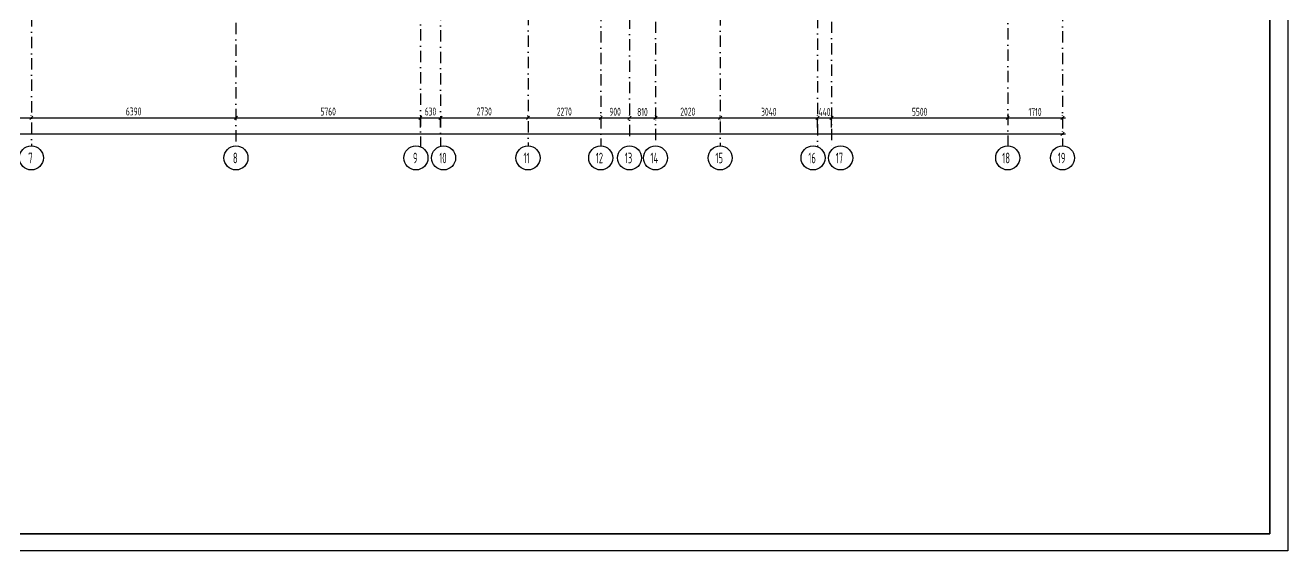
# Model space of a CAD drawing. Extents: x -1560602 to 321118, y -2308202 to -430103.
# Drawn here: x -1515866 to -1476440, y -2308202 to -2291777 of the extents above; entities that cross this region are included whole.
import ezdxf

# ---------------------------------------------------------------- set-up
doc = ezdxf.new("R2010")
doc.units = 0
doc.header["$MEASUREMENT"] = 0
doc.header["$PDSIZE"] = -5
doc.linetypes.add('Dot & Dashed', pattern=[670.277762, 352.777767, -176.388884, 0, -141.111112])
doc.linetypes.add('Штрихпунктирная', pattern=[0.670278, 0.352778, -0.176389, 0, -0.141111])
doc.layers.get('0').update_dxf_attribs({"color": 255, "linetype": 'CONTINUOUS'})
doc.layers.get('Defpoints').update_dxf_attribs({"linetype": 'CONTINUOUS'})
doc.layers.add('Оси', color=253, linetype='Dot & Dashed')
doc.layers.add('РАЗМЕРЫ', color=255, linetype='CONTINUOUS')
doc.styles.add('GOST 2.304', font='CS_Gost2304.shx', dxfattribs={"width": 0.7})
doc.styles.get("Standard").update_dxf_attribs({"font": 'spds.shx', "width": 0.7, "height": 250})
doc.styles.add('СГЕНЕРИР_СТИЛЬ_1', font='')
doc.styles.get('СГЕНЕРИР_СТИЛЬ_1').set_extended_font_data('GOST_type_A')
doc.dimstyles.new('SPDS', dxfattribs={"dimscale": 100, "dimtxt": 2.5, "dimasz": 1, "dimexe": 0.75, "dimexo": 0.625, "dimtad": 1, "dimdec": 0, "dimtxsty": 'GOST 2.304', "dimblk": 'OBLIQUE', "dimcen": 2.5, "dimdle": 1, "dimadec": 0, "dimazin": 2, "dimtfac": 0.75, "dimtdec": 0, "dimtmove": 0, "dimatfit": 0, "dimfxl": 1, "dimtolj": 1, "dimarcsym": 1})

# ---------------------------------------------------------------- blocks, each defined once
blk = doc.blocks.new('ARROWHEAD_6')
at = {"color": 0, "linetype": 'Continuous', "lineweight": 0}
for p, q in [((0, 0), (-1, 0)), ((-0.5, -0.5), (0.5, 0.5))]:
    blk.add_line(p, q, dxfattribs=at)
blk = doc.blocks.new('_Oblique')
at = {"color": 0, "linetype": 'ByBlock', "lineweight": -2}
blk.add_line((-0.5, -0.5), (0.5, 0.5), dxfattribs=at)
blk = doc.blocks.new('*D201')
at = {"layer": 'Defpoints', "color": 0, "transparency": 16777216}
for p in [(-1522066, -2294674), (-1515676, -2294674), (-1515676, -2294674)]:
    blk.add_point(p, dxfattribs=at)
at = {"layer": 'РАЗМЕРЫ', "color": 0, "lineweight": -2, "transparency": 16777216}
for p, q in [((-1522166, -2294674), (-1515576, -2294674)), ((-1522066, -2294737), (-1522066, -2294749)), ((-1515676, -2294612), (-1515676, -2294599))]:
    blk.add_line(p, q, dxfattribs=at)
at = {"layer": 'РАЗМЕРЫ', "color": 0, "lineweight": -2, "transparency": 16777216, "xscale": 100, "yscale": 100, "zscale": 100, "rotation": 180}
blk.add_blockref('_Oblique', (-1522066, -2294674), dxfattribs=at)
at = {"layer": 'РАЗМЕРЫ', "color": 0, "lineweight": -2, "transparency": 16777216, "xscale": 100, "yscale": 100, "zscale": 100}
blk.add_blockref('_Oblique', (-1515676, -2294674), dxfattribs=at)
at = {"layer": 'РАЗМЕРЫ', "color": 0, "transparency": 16777216, "insert": (-1518871, -2294472), "char_height": 250, "attachment_point": 5}
blk.add_mtext('\\A1;6390', dxfattribs=at)
blk = doc.blocks.new('*D202')
at = {"layer": 'Defpoints', "color": 0, "transparency": 16777216}
for p in [(-1515676, -2294674), (-1509286, -2294674), (-1509286, -2294674)]:
    blk.add_point(p, dxfattribs=at)
at = {"layer": 'РАЗМЕРЫ', "color": 0, "lineweight": -2, "transparency": 16777216}
for p, q in [((-1515776, -2294674), (-1509186, -2294674)), ((-1515676, -2294612), (-1515676, -2294599)), ((-1509286, -2294737), (-1509286, -2294749))]:
    blk.add_line(p, q, dxfattribs=at)
at = {"layer": 'РАЗМЕРЫ', "color": 0, "lineweight": -2, "transparency": 16777216, "xscale": 100, "yscale": 100, "zscale": 100, "rotation": 180}
blk.add_blockref('_Oblique', (-1515676, -2294674), dxfattribs=at)
at = {"layer": 'РАЗМЕРЫ', "color": 0, "lineweight": -2, "transparency": 16777216, "xscale": 100, "yscale": 100, "zscale": 100}
blk.add_blockref('_Oblique', (-1509286, -2294674), dxfattribs=at)
at = {"layer": 'РАЗМЕРЫ', "color": 0, "transparency": 16777216, "insert": (-1512481, -2294472), "char_height": 250, "attachment_point": 5}
blk.add_mtext('\\A1;6390', dxfattribs=at)
blk = doc.blocks.new('*D203')
at = {"layer": 'Defpoints', "color": 0, "transparency": 16777216}
for p in [(-1509286, -2294674), (-1503526, -2294674), (-1503526, -2294674)]:
    blk.add_point(p, dxfattribs=at)
at = {"layer": 'РАЗМЕРЫ', "color": 0, "lineweight": -2, "transparency": 16777216}
for p, q in [((-1509386, -2294674), (-1503426, -2294674)), ((-1509286, -2294737), (-1509286, -2294749)), ((-1503526, -2294737), (-1503526, -2294749))]:
    blk.add_line(p, q, dxfattribs=at)
at = {"layer": 'РАЗМЕРЫ', "color": 0, "lineweight": -2, "transparency": 16777216, "xscale": 100, "yscale": 100, "zscale": 100, "rotation": 180}
blk.add_blockref('_Oblique', (-1509286, -2294674), dxfattribs=at)
at = {"layer": 'РАЗМЕРЫ', "color": 0, "lineweight": -2, "transparency": 16777216, "xscale": 100, "yscale": 100, "zscale": 100}
blk.add_blockref('_Oblique', (-1503526, -2294674), dxfattribs=at)
at = {"layer": 'РАЗМЕРЫ', "color": 0, "transparency": 16777216, "insert": (-1506406, -2294474), "char_height": 250, "attachment_point": 5}
blk.add_mtext('\\A1;5760', dxfattribs=at)
blk = doc.blocks.new('*D204')
at = {"layer": 'Defpoints', "color": 0, "transparency": 16777216}
for p in [(-1503526, -2294674), (-1502896, -2294670), (-1502896, -2294674)]:
    blk.add_point(p, dxfattribs=at)
at = {"layer": 'РАЗМЕРЫ', "color": 0, "lineweight": -2, "transparency": 16777216}
for p, q in [((-1503626, -2294674), (-1502796, -2294674)), ((-1503526, -2294612), (-1503526, -2294599)), ((-1502896, -2294733), (-1502896, -2294749))]:
    blk.add_line(p, q, dxfattribs=at)
at = {"layer": 'РАЗМЕРЫ', "color": 0, "lineweight": -2, "transparency": 16777216, "xscale": 100, "yscale": 100, "zscale": 100, "rotation": 180}
blk.add_blockref('_Oblique', (-1503526, -2294674), dxfattribs=at)
at = {"layer": 'РАЗМЕРЫ', "color": 0, "lineweight": -2, "transparency": 16777216, "xscale": 100, "yscale": 100, "zscale": 100}
blk.add_blockref('_Oblique', (-1502896, -2294674), dxfattribs=at)
at = {"layer": 'РАЗМЕРЫ', "color": 0, "transparency": 16777216, "insert": (-1503211, -2294474), "char_height": 250, "attachment_point": 5}
blk.add_mtext('\\A1;630', dxfattribs=at)
blk = doc.blocks.new('*D205')
at = {"layer": 'Defpoints', "color": 0, "transparency": 16777216}
for p in [(-1502896, -2294670), (-1500166, -2294674), (-1500166, -2294674)]:
    blk.add_point(p, dxfattribs=at)
at = {"layer": 'РАЗМЕРЫ', "color": 0, "lineweight": -2, "transparency": 16777216}
for p, q in [((-1502996, -2294674), (-1500066, -2294674)), ((-1502896, -2294733), (-1502896, -2294749)), ((-1500166, -2294612), (-1500166, -2294599))]:
    blk.add_line(p, q, dxfattribs=at)
at = {"layer": 'РАЗМЕРЫ', "color": 0, "lineweight": -2, "transparency": 16777216, "xscale": 100, "yscale": 100, "zscale": 100, "rotation": 180}
blk.add_blockref('_Oblique', (-1502896, -2294674), dxfattribs=at)
at = {"layer": 'РАЗМЕРЫ', "color": 0, "lineweight": -2, "transparency": 16777216, "xscale": 100, "yscale": 100, "zscale": 100}
blk.add_blockref('_Oblique', (-1500166, -2294674), dxfattribs=at)
at = {"layer": 'РАЗМЕРЫ', "color": 0, "transparency": 16777216, "insert": (-1501531, -2294472), "char_height": 250, "attachment_point": 5}
blk.add_mtext('\\A1;2730', dxfattribs=at)
blk = doc.blocks.new('*D206')
at = {"layer": 'Defpoints', "color": 0, "transparency": 16777216}
for p in [(-1500166, -2294674), (-1497896, -2294674), (-1497896, -2294674)]:
    blk.add_point(p, dxfattribs=at)
at = {"layer": 'РАЗМЕРЫ', "color": 0, "lineweight": -2, "transparency": 16777216}
for p, q in [((-1500266, -2294674), (-1497796, -2294674)), ((-1500166, -2294612), (-1500166, -2294599)), ((-1497896, -2294612), (-1497896, -2294599))]:
    blk.add_line(p, q, dxfattribs=at)
at = {"layer": 'РАЗМЕРЫ', "color": 0, "lineweight": -2, "transparency": 16777216, "xscale": 100, "yscale": 100, "zscale": 100, "rotation": 180}
blk.add_blockref('_Oblique', (-1500166, -2294674), dxfattribs=at)
at = {"layer": 'РАЗМЕРЫ', "color": 0, "lineweight": -2, "transparency": 16777216, "xscale": 100, "yscale": 100, "zscale": 100}
blk.add_blockref('_Oblique', (-1497896, -2294674), dxfattribs=at)
at = {"layer": 'РАЗМЕРЫ', "color": 0, "transparency": 16777216, "insert": (-1499031, -2294477), "char_height": 250, "attachment_point": 5}
blk.add_mtext('\\A1;2270', dxfattribs=at)
blk = doc.blocks.new('*D207')
at = {"layer": 'Defpoints', "color": 0, "transparency": 16777216}
for p in [(-1497896, -2294674), (-1496996, -2294674), (-1496996, -2294674)]:
    blk.add_point(p, dxfattribs=at)
at = {"layer": 'РАЗМЕРЫ', "color": 0, "lineweight": -2, "transparency": 16777216}
for p, q in [((-1497996, -2294674), (-1496896, -2294674)), ((-1497896, -2294612), (-1497896, -2294599)), ((-1496996, -2294612), (-1496996, -2294599))]:
    blk.add_line(p, q, dxfattribs=at)
at = {"layer": 'РАЗМЕРЫ', "color": 0, "lineweight": -2, "transparency": 16777216, "xscale": 100, "yscale": 100, "zscale": 100, "rotation": 180}
blk.add_blockref('_Oblique', (-1497896, -2294674), dxfattribs=at)
at = {"layer": 'РАЗМЕРЫ', "color": 0, "lineweight": -2, "transparency": 16777216, "xscale": 100, "yscale": 100, "zscale": 100}
blk.add_blockref('_Oblique', (-1496996, -2294674), dxfattribs=at)
at = {"layer": 'РАЗМЕРЫ', "color": 0, "transparency": 16777216, "insert": (-1497446, -2294480), "char_height": 250, "attachment_point": 5}
blk.add_mtext('\\A1;900', dxfattribs=at)
blk = doc.blocks.new('*D208')
at = {"layer": 'Defpoints', "color": 0, "transparency": 16777216}
for p in [(-1496996, -2294674), (-1496186, -2294674), (-1496186, -2294674)]:
    blk.add_point(p, dxfattribs=at)
at = {"layer": 'РАЗМЕРЫ', "color": 0, "lineweight": -2, "transparency": 16777216}
for p, q in [((-1497096, -2294674), (-1496086, -2294674)), ((-1496996, -2294612), (-1496996, -2294599)), ((-1496186, -2294737), (-1496186, -2294749))]:
    blk.add_line(p, q, dxfattribs=at)
at = {"layer": 'РАЗМЕРЫ', "color": 0, "lineweight": -2, "transparency": 16777216, "xscale": 100, "yscale": 100, "zscale": 100, "rotation": 180}
blk.add_blockref('_Oblique', (-1496996, -2294674), dxfattribs=at)
at = {"layer": 'РАЗМЕРЫ', "color": 0, "lineweight": -2, "transparency": 16777216, "xscale": 100, "yscale": 100, "zscale": 100}
blk.add_blockref('_Oblique', (-1496186, -2294674), dxfattribs=at)
at = {"layer": 'РАЗМЕРЫ', "color": 0, "transparency": 16777216, "insert": (-1496591, -2294487), "char_height": 250, "attachment_point": 5}
blk.add_mtext('\\A1;810', dxfattribs=at)
blk = doc.blocks.new('*D209')
at = {"layer": 'Defpoints', "color": 0, "transparency": 16777216}
for p in [(-1496186, -2294674), (-1494166, -2294674), (-1494166, -2294674)]:
    blk.add_point(p, dxfattribs=at)
at = {"layer": 'РАЗМЕРЫ', "color": 0, "lineweight": -2, "transparency": 16777216}
for p, q in [((-1496286, -2294674), (-1494066, -2294674)), ((-1496186, -2294612), (-1496186, -2294599)), ((-1494166, -2294612), (-1494166, -2294599))]:
    blk.add_line(p, q, dxfattribs=at)
at = {"layer": 'РАЗМЕРЫ', "color": 0, "lineweight": -2, "transparency": 16777216, "xscale": 100, "yscale": 100, "zscale": 100, "rotation": 180}
blk.add_blockref('_Oblique', (-1496186, -2294674), dxfattribs=at)
at = {"layer": 'РАЗМЕРЫ', "color": 0, "lineweight": -2, "transparency": 16777216, "xscale": 100, "yscale": 100, "zscale": 100}
blk.add_blockref('_Oblique', (-1494166, -2294674), dxfattribs=at)
at = {"layer": 'РАЗМЕРЫ', "color": 0, "transparency": 16777216, "insert": (-1495176, -2294477), "char_height": 250, "attachment_point": 5}
blk.add_mtext('\\A1;2020', dxfattribs=at)
blk = doc.blocks.new('*D210')
at = {"layer": 'Defpoints', "color": 0, "transparency": 16777216}
for p in [(-1494166, -2294674), (-1491126, -2294674), (-1491126, -2294674)]:
    blk.add_point(p, dxfattribs=at)
at = {"layer": 'РАЗМЕРЫ', "color": 0, "lineweight": -2, "transparency": 16777216}
for p, q in [((-1494266, -2294674), (-1491026, -2294674)), ((-1494166, -2294737), (-1494166, -2294749)), ((-1491126, -2294612), (-1491126, -2294599))]:
    blk.add_line(p, q, dxfattribs=at)
at = {"layer": 'РАЗМЕРЫ', "color": 0, "lineweight": -2, "transparency": 16777216, "xscale": 100, "yscale": 100, "zscale": 100, "rotation": 180}
blk.add_blockref('_Oblique', (-1494166, -2294674), dxfattribs=at)
at = {"layer": 'РАЗМЕРЫ', "color": 0, "lineweight": -2, "transparency": 16777216, "xscale": 100, "yscale": 100, "zscale": 100}
blk.add_blockref('_Oblique', (-1491126, -2294674), dxfattribs=at)
at = {"layer": 'РАЗМЕРЫ', "color": 0, "transparency": 16777216, "insert": (-1492646, -2294482), "char_height": 250, "attachment_point": 5}
blk.add_mtext('\\A1;3040', dxfattribs=at)
blk = doc.blocks.new('*D211')
at = {"layer": 'Defpoints', "color": 0, "transparency": 16777216}
for p in [(-1491126, -2294676), (-1490686, -2294674), (-1490686, -2294674)]:
    blk.add_point(p, dxfattribs=at)
at = {"layer": 'РАЗМЕРЫ', "color": 0, "lineweight": -2, "transparency": 16777216}
for p, q in [((-1491226, -2294674), (-1490586, -2294674)), ((-1491126, -2294613), (-1491126, -2294599)), ((-1490686, -2294737), (-1490686, -2294749))]:
    blk.add_line(p, q, dxfattribs=at)
at = {"layer": 'РАЗМЕРЫ', "color": 0, "lineweight": -2, "transparency": 16777216, "xscale": 100, "yscale": 100, "zscale": 100, "rotation": 180}
blk.add_blockref('_Oblique', (-1491126, -2294674), dxfattribs=at)
at = {"layer": 'РАЗМЕРЫ', "color": 0, "lineweight": -2, "transparency": 16777216, "xscale": 100, "yscale": 100, "zscale": 100}
blk.add_blockref('_Oblique', (-1490686, -2294674), dxfattribs=at)
at = {"layer": 'РАЗМЕРЫ', "color": 0, "transparency": 16777216, "insert": (-1490906, -2294487), "char_height": 250, "attachment_point": 5}
blk.add_mtext('\\A1;440', dxfattribs=at)
blk = doc.blocks.new('*D212')
at = {"layer": 'Defpoints', "color": 0, "transparency": 16777216}
for p in [(-1490686, -2294674), (-1485186, -2294655), (-1485186, -2294674)]:
    blk.add_point(p, dxfattribs=at)
at = {"layer": 'РАЗМЕРЫ', "color": 0, "lineweight": -2, "transparency": 16777216}
for p, q in [((-1490786, -2294674), (-1485086, -2294674)), ((-1490686, -2294612), (-1490686, -2294599)), ((-1485186, -2294717), (-1485186, -2294749))]:
    blk.add_line(p, q, dxfattribs=at)
at = {"layer": 'РАЗМЕРЫ', "color": 0, "lineweight": -2, "transparency": 16777216, "xscale": 100, "yscale": 100, "zscale": 100, "rotation": 180}
blk.add_blockref('_Oblique', (-1490686, -2294674), dxfattribs=at)
at = {"layer": 'РАЗМЕРЫ', "color": 0, "lineweight": -2, "transparency": 16777216, "xscale": 100, "yscale": 100, "zscale": 100}
blk.add_blockref('_Oblique', (-1485186, -2294674), dxfattribs=at)
at = {"layer": 'РАЗМЕРЫ', "color": 0, "transparency": 16777216, "insert": (-1487936, -2294482), "char_height": 250, "attachment_point": 5}
blk.add_mtext('\\A1;5500', dxfattribs=at)
blk = doc.blocks.new('*D213')
at = {"layer": 'Defpoints', "color": 0, "transparency": 16777216}
for p in [(-1485186, -2294674), (-1483476, -2294674), (-1483476, -2294674)]:
    blk.add_point(p, dxfattribs=at)
at = {"layer": 'РАЗМЕРЫ', "color": 0, "lineweight": -2, "transparency": 16777216}
for p, q in [((-1485286, -2294674), (-1483376, -2294674)), ((-1485186, -2294612), (-1485186, -2294599)), ((-1483476, -2294612), (-1483476, -2294599))]:
    blk.add_line(p, q, dxfattribs=at)
at = {"layer": 'РАЗМЕРЫ', "color": 0, "lineweight": -2, "transparency": 16777216, "xscale": 100, "yscale": 100, "zscale": 100, "rotation": 180}
blk.add_blockref('_Oblique', (-1485186, -2294674), dxfattribs=at)
at = {"layer": 'РАЗМЕРЫ', "color": 0, "lineweight": -2, "transparency": 16777216, "xscale": 100, "yscale": 100, "zscale": 100}
blk.add_blockref('_Oblique', (-1483476, -2294674), dxfattribs=at)
at = {"layer": 'РАЗМЕРЫ', "color": 0, "transparency": 16777216, "insert": (-1484331, -2294487), "char_height": 250, "attachment_point": 5}
blk.add_mtext('\\A1;1710', dxfattribs=at)
blk = doc.blocks.new('*D214')
at = {"layer": 'Defpoints', "color": 0, "transparency": 16777216}
for p in [(-1551726, -2295174), (-1483476, -2295174), (-1483476, -2295174)]:
    blk.add_point(p, dxfattribs=at)
at = {"layer": 'РАЗМЕРЫ', "color": 0, "lineweight": -2, "transparency": 16777216}
for p, q in [((-1551826, -2295174), (-1483376, -2295174)), ((-1551726, -2295111), (-1551726, -2295099)), ((-1483476, -2295111), (-1483476, -2295099))]:
    blk.add_line(p, q, dxfattribs=at)
at = {"layer": 'РАЗМЕРЫ', "color": 0, "lineweight": -2, "transparency": 16777216, "xscale": 100, "yscale": 100, "zscale": 100, "rotation": 180}
blk.add_blockref('_Oblique', (-1551726, -2295174), dxfattribs=at)
at = {"layer": 'РАЗМЕРЫ', "color": 0, "lineweight": -2, "transparency": 16777216, "xscale": 100, "yscale": 100, "zscale": 100}
blk.add_blockref('_Oblique', (-1483476, -2295174), dxfattribs=at)
at = {"layer": 'РАЗМЕРЫ', "color": 0, "transparency": 16777216, "insert": (-1517601, -2294972), "char_height": 250, "attachment_point": 5}
blk.add_mtext('\\A1;68250', dxfattribs=at)

msp = doc.modelspace()

# ---------------------------------------------------------------- linework, layer by layer
at = {"color": 0, "lineweight": 35, "ltscale": 100}
for p, q in [((-1477001.6, -2235044.1), (-1477001.6, -2307671.1)), ((-1477001.6, -2307671.1), (-1558501.6, -2307671.1))]:
    msp.add_line(p, q, dxfattribs=at)
at = {"layer": 'Defpoints', "color": 0, "linetype": 'Continuous', "ltscale": 100}
for p, q in [((-1476440.2, -2234544.1), (-1476440.2, -2308202.4)), ((-1476440.2, -2308202.4), (-1560601.6, -2308202.4))]:
    msp.add_line(p, q, dxfattribs=at)
at = {"layer": 'Оси', "color": 0, "linetype": 'Штрихпунктирная', "lineweight": -3, "ltscale": 1000}
for p, q in [((-1500165.7, -2238463.9), (-1500165.7, -2295548.9)), ((-1503525.7, -2240283.9), (-1503525.7, -2295575.6)), ((-1496995.7, -2240589.6), (-1496995.7, -2295548.9)), ((-1494165.7, -2246513.9), (-1494165.7, -2295548.9)), ((-1491125.7, -2249953.9), (-1491125.7, -2295575.6)), ((-1485185.7, -2252313.9), (-1485185.7, -2295548.9)), ((-1497895.7, -2268503.9), (-1497895.7, -2295548.9)), ((-1483475.7, -2268503.9), (-1483475.7, -2295548.9)), ((-1515675.7, -2269343.9), (-1515675.7, -2295548.9)), ((-1509285.7, -2269582.6), (-1509285.7, -2295548.9)), ((-1496185.7, -2270213.9), (-1496185.7, -2295548.9)), ((-1490685.7, -2270213.9), (-1490685.7, -2295678.9)), ((-1502895.7, -2272493.6), (-1502895.7, -2295560.8))]:
    msp.add_line(p, q, dxfattribs=at)
at = {"layer": 'Оси', "color": 0, "linetype": 'Continuous'}
for p, q in [((-1522065.6, -2294674.4), (-1515675.9, -2294674.4)), ((-1515675.6, -2294674.4), (-1509285.9, -2294674.4)), ((-1509285.6, -2294674.4), (-1503525.9, -2294674.4)), ((-1503525.7, -2294973.8), (-1503525.7, -2294674.2)), ((-1503525.7, -2294973.8), (-1503525.7, -2294674.2)), ((-1503525.6, -2294674.4), (-1502895.9, -2294674.4)), ((-1502895.7, -2294973.8), (-1502895.7, -2294674.2)), ((-1502895.7, -2294973.8), (-1502895.7, -2294674.2)), ((-1502895.6, -2294674.4), (-1500165.9, -2294674.4)), ((-1500165.6, -2294674.4), (-1497895.9, -2294674.4)), ((-1497895.6, -2294674.4), (-1496995.9, -2294674.4)), ((-1496995.6, -2294674.4), (-1496185.9, -2294674.4)), ((-1496185.6, -2294674.4), (-1494165.9, -2294674.4)), ((-1494165.6, -2294674.4), (-1491125.9, -2294674.4)), ((-1491125.7, -2294973.8), (-1491125.7, -2294674.2)), ((-1491125.7, -2294973.8), (-1491125.7, -2294674.2)), ((-1491125.6, -2294674.4), (-1490685.9, -2294674.4)), ((-1490685.7, -2294973.8), (-1490685.7, -2294674.2)), ((-1490685.7, -2294973.8), (-1490685.7, -2294674.2)), ((-1490685.6, -2294674.4), (-1485185.9, -2294674.4)), ((-1485185.6, -2294674.4), (-1483475.9, -2294674.4)), ((-1551725.6, -2295173.9), (-1483475.9, -2295173.9))]:
    msp.add_line(p, q, dxfattribs=at)
at = {"layer": 'Оси', "color": 0, "linetype": 'Continuous', "ltscale": 100}
for centre in [(-1515675.7, -2295923.9), (-1509285.7, -2295923.9), (-1503664.8, -2295923.9), (-1502801.9, -2295923.9), (-1500165.7, -2295923.9), (-1497895.7, -2295923.9), (-1496995.7, -2295923.9), (-1496185.7, -2295923.9), (-1494165.7, -2295923.9), (-1491264.8, -2295923.9), (-1490401.9, -2295923.9), (-1485185.7, -2295923.9), (-1483475.7, -2295923.9)]:
    msp.add_circle(centre, 375, dxfattribs=at)

# ---------------------------------------------------------------- block references
at = {"layer": 'Оси', "color": 0, "xscale": 0.1425, "yscale": 0.1425, "zscale": 0.1425}
for p in [(-1515675.7, -2294674.4), (-1509285.7, -2294674.4), (-1503525.7, -2294674.4), (-1502895.7, -2294674.4), (-1500165.7, -2294674.4), (-1497895.7, -2294674.4), (-1496995.7, -2294674.4), (-1496185.7, -2294674.4), (-1494165.7, -2294674.4), (-1491125.7, -2294674.4), (-1490685.7, -2294674.4), (-1485185.7, -2294674.4), (-1483475.7, -2294674.4), (-1483475.7, -2295173.9)]:
    msp.add_blockref('ARROWHEAD_6', p, dxfattribs=at)
at = {"layer": 'Оси', "color": 0, "xscale": 0.1425, "yscale": 0.1425, "zscale": 0.1425, "rotation": 180}
for p in [(-1515675.7, -2294674.4), (-1509285.7, -2294674.4), (-1503525.7, -2294674.4), (-1502895.7, -2294674.4), (-1500165.7, -2294674.4), (-1497895.7, -2294674.4), (-1496995.7, -2294674.4), (-1496185.7, -2294674.4), (-1494165.7, -2294674.4), (-1491125.7, -2294674.4), (-1490685.7, -2294674.4), (-1485185.7, -2294674.4)]:
    msp.add_blockref('ARROWHEAD_6', p, dxfattribs=at)

# ---------------------------------------------------------------- texts
at = {"layer": 'Оси', "color": 0, "linetype": 'Continuous', "width": 0.7}
for s, p in [('7', (-1515769.4, -2296091.3)), ('8', (-1509379.4, -2296091.3)), ('9', (-1503758.5, -2296091.3)), ('10', (-1502936.8, -2296091.3)), ('11', (-1500307, -2296091.3)), ('12', (-1498050.9, -2296091.3)), ('13', (-1497143.4, -2296091.3)), ('14', (-1496343.6, -2296091.3)), ('15', (-1494313, -2296091.3)), ('16', (-1491413.1, -2296091.3)), ('17', (-1490557.7, -2296091.3)), ('18', (-1485356.6, -2296091.3)), ('19', (-1483621.5, -2296091.3))]:
    msp.add_text(s, height=330, dxfattribs=at).set_placement(p)
at = {"layer": 'Оси', "color": 0, "ltscale": 100, "char_height": 0.23, "attachment_point": 5, "style": 'СГЕНЕРИР_СТИЛЬ_1'}
for s, insert in [('\\A1;6390000', (-1512480.7, -2294674.2)), ('\\A1;5760000', (-1506405.7, -2294674.2)), ('\\A1;630000', (-1503210.7, -2294674.2)), ('\\A1;2730000', (-1501530.7, -2294674.2)), ('\\A1;2270000', (-1499030.7, -2294674.2)), ('\\A1;900000', (-1497445.7, -2294674.2)), ('\\A1;810000', (-1496590.7, -2294674.2)), ('\\A1;2020000', (-1495175.7, -2294674.2)), ('\\A1;3040000', (-1492645.7, -2294674.2)), ('\\A1;440000', (-1490905.7, -2294674.2)), ('\\A1;5500000', (-1487935.7, -2294674.2)), ('\\A1;1710000', (-1484330.7, -2294674.2))]:
    msp.add_mtext(s, dxfattribs=dict(at, insert=insert))

# ---------------------------------------------------------------- dimensions: what is measured, and where the dimension line sits
at = {"layer": 'РАЗМЕРЫ', "color": 0}
for base, p1, p2, picture, middle in [((-1515675.7, -2294674.4), (-1522065.7, -2294674.2), (-1515675.7, -2294674.4), '*D201', (-1518870.7, -2294472.4)), ((-1509285.7, -2294674.4), (-1515675.9, -2294674.4), (-1509285.7, -2294674.2), '*D202', (-1512480.8, -2294472.4)), ((-1503525.7, -2294674.4), (-1509285.7, -2294674.4), (-1503525.7, -2294674.4), '*D203', (-1506405.7, -2294474.5)), ((-1502895.7, -2294674.4), (-1503525.7, -2294674.4), (-1502895.7, -2294670.3), '*D204', (-1503210.7, -2294474.5)), ((-1500165.7, -2294674.4), (-1502895.7, -2294670.3), (-1500165.7, -2294674.4), '*D205', (-1501530.7, -2294472)), ((-1497895.7, -2294674.4), (-1500165.7, -2294674.4), (-1497895.7, -2294674.4), '*D206', (-1499030.7, -2294477.2)), ((-1496995.7, -2294674.4), (-1497895.7, -2294674.4), (-1496995.7, -2294674.4), '*D207', (-1497445.7, -2294479.7)), ((-1496185.7, -2294674.4), (-1496995.7, -2294674.4), (-1496185.7, -2294674.4), '*D208', (-1496590.7, -2294486.9)), ((-1494165.7, -2294674.4), (-1496185.7, -2294674.4), (-1494165.7, -2294674.4), '*D209', (-1495175.7, -2294477.2)), ((-1491125.7, -2294674.4), (-1494165.7, -2294674.2), (-1491125.7, -2294674.4), '*D210', (-1492645.7, -2294481.7)), ((-1485185.7, -2294674.4), (-1490685.7, -2294674.4), (-1485185.7, -2294654.5), '*D212', (-1487935.7, -2294481.7)), ((-1483475.7, -2294674.4), (-1485185.7, -2294674.4), (-1483475.7, -2294674.4), '*D213', (-1484330.7, -2294486.9)), ((-1483475.9, -2295173.9), (-1551725.7, -2295173.9), (-1483475.9, -2295173.9), '*D214', (-1517600.8, -2294971.5))]:
    dim = msp.add_linear_dim(base=base, p1=p1, p2=p2, dimstyle='SPDS', override={"dimscale": 100, "dimlfac": 1, "dimtxsty": 'Standard', "dimtolj": 1}, dxfattribs=at)
    dim.commit()
    dim.dimension.update_dxf_attribs({"geometry": picture, "text_midpoint": middle})
dim = msp.add_linear_dim(base=(-1490685.7, -2294674.4), p1=(-1491125.7, -2294675.8), p2=(-1490685.7, -2294674.4), dimstyle='SPDS', override={"dimscale": 100, "dimlfac": 1, "dimtxsty": 'Standard', "dimtolj": 1}, dxfattribs=at)
dim.commit()
dim.dimension.update_dxf_attribs({"geometry": '*D211', "text_midpoint": (-1490905.7, -2294674.4), "dimtype": 160})

doc.saveas('drawing.dxf')
